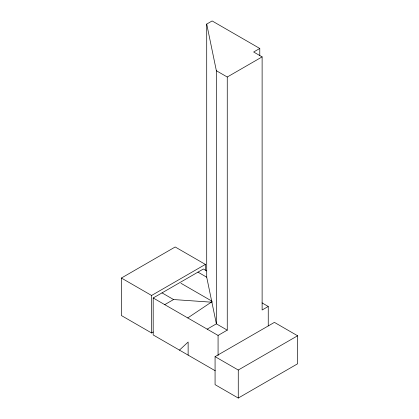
<?xml version="1.0" encoding="UTF-8"?>
<svg xmlns="http://www.w3.org/2000/svg" width="419" height="419" viewBox="0 0 419 419"><rect width="100%" height="100%" fill="white"/><g stroke="black" fill="none" stroke-linecap="round" stroke-linejoin="round"><path stroke-width="0.63" d="M179.452 350.111L188.131 342.03L188.131 355.123M187.749 317.932L212.072 301.654M268.249 325.924L268.249 306.467L262.121 310.008L262.121 56.89L227.255 77.017L227.255 330.135L216.366 323.845L206.714 277.189L206.714 24.077L212.129 20.95L259.78 48.463L259.78 55.659M259.78 48.463L253.652 52.003L262.121 56.89M153.281 331.995L151.584 332.974L121.395 315.544L121.395 278.038L175.194 246.98L205.383 264.405L205.383 270.224M121.395 278.038L151.584 295.468L205.383 264.405M215.246 370.778L153.192 334.949L153.192 297.977L203.367 269.008L206.651 270.904M164.735 304.644L173.56 299.548L211.977 302.219M207.18 329.151L216.366 323.845L216.366 70.732L206.714 24.077M153.192 297.977L218.074 335.436L227.255 330.135M215.073 356.637L274.414 322.379L297.605 335.771L297.605 363.792L238.264 398.05L215.073 384.658L215.073 356.637L238.264 370.029L297.605 335.771M216.366 70.732L227.255 77.017M262.037 302.879L268.249 306.467M197.957 272.135L206.714 277.189M181.029 283.317L212.014 301.203M162.017 292.881L173.56 299.548M238.264 370.029L238.264 398.05M218.074 335.436L218.074 355.542M151.584 295.468L151.584 332.974"/></g></svg>
